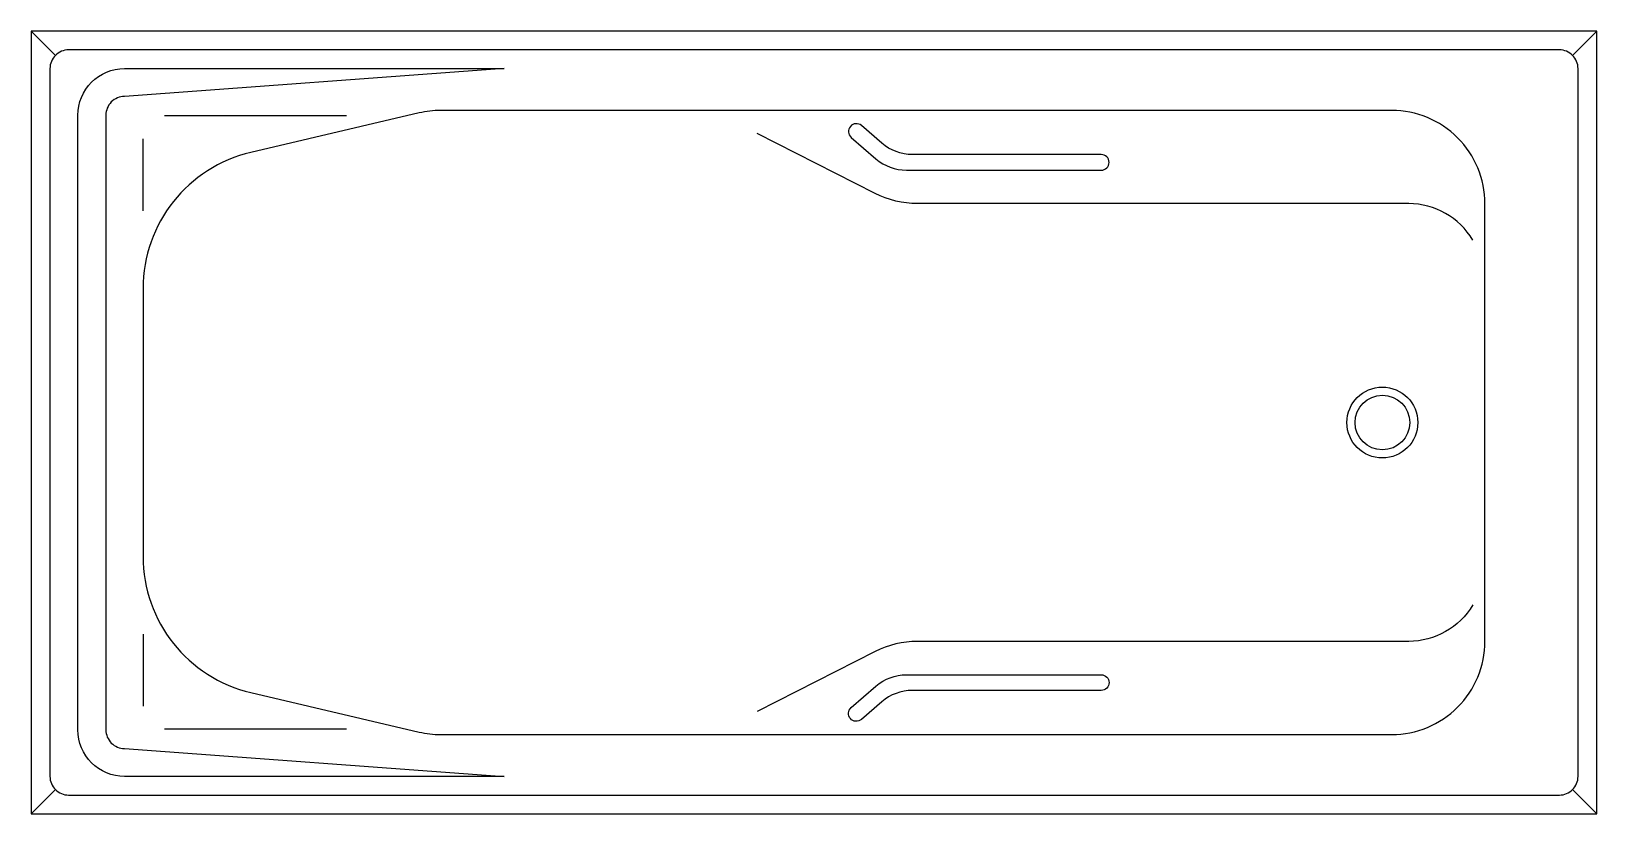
# Model space of a CAD drawing. Extents: x 265.89 to 267.71, y -79.19 to -78.28.
import ezdxf

# ---------------------------------------------------------------- set-up
doc = ezdxf.new("R2010")
doc.units = 0
doc.header["$MEASUREMENT"] = 0
doc.layers.add('A-PECAS', color=2, linetype='CONTINUOUS')
doc.layers.add('ESC1-50', color=1, linetype='CONTINUOUS')

msp = doc.modelspace()

# ---------------------------------------------------------------- linework, layer by layer
at = {"layer": 'A-PECAS'}
for p, q in [((265.8936, -78.2812), (265.8936, -79.1912)), ((267.7136, -78.2812), (265.8936, -78.2812)), ((267.7136, -79.1912), (267.7136, -78.2812)), ((265.8936, -79.1912), (267.7136, -79.1912))]:
    msp.add_line(p, q, dxfattribs=at)
for points in [[(267.6919, -78.3245, 0.414214), (267.6703, -78.3028), (265.9369, -78.3028, 0.414214), (265.9153, -78.3245), (265.9153, -79.1478, 0.414214), (265.9369, -79.1695), (267.6703, -79.1695, 0.414214), (267.6919, -79.1478)], [(267.5836, -78.9907), (267.5836, -78.4816, 0.414214), (267.4753, -78.3732), (266.3692, -78.3732, 0.057711), (266.3445, -78.3761), (266.149, -78.422, 0.348179), (266.0236, -78.5802), (266.0236, -78.8921, 0.348179), (266.149, -79.0503), (266.3445, -79.0962, 0.057711), (266.3692, -79.0991), (267.4753, -79.0991, 0.414214)]]:
    msp.add_lwpolyline(points, format="xyb", close=True, dxfattribs=at)
for points in [[(267.5695, -78.524, 0.264593), (267.495, -78.4816), (266.9239, -78.4816, -0.118032), (266.8748, -78.4698), (266.7377, -78.4002)], [(267.5695, -78.9484, -0.264593), (267.495, -78.9907), (266.9239, -78.9907, 0.118032), (266.8748, -79.0025), (266.7377, -79.0721)]]:
    msp.add_lwpolyline(points, format="xyb", dxfattribs=at)
msp.add_circle((267.4644, -78.7362), 0.0318, dxfattribs=at)
at = {"layer": 'ESC1-50'}
for p, q in [((265.8936, -78.2812), (265.9216, -78.3092)), ((267.7136, -78.2812), (267.6856, -78.3092)), ((266.2599, -78.3793), (266.0486, -78.3793)), ((266.0236, -78.49), (266.0236, -78.4064)), ((266.0236, -78.9824), (266.0236, -79.0659)), ((266.2599, -79.093), (266.0486, -79.093)), ((265.8936, -79.1912), (265.9216, -79.1632)), ((267.7136, -79.1912), (267.6856, -79.1632))]:
    msp.add_line(p, q, dxfattribs=at)
for points in [[(266.4434, -78.3245), (266.0019, -78.357, 0.414214), (265.9803, -78.3787), (265.9803, -79.0937, 0.414214), (266.0019, -79.1153), (266.4434, -79.1478), (266.0019, -79.1478, -0.414214), (265.9478, -79.0937), (265.9478, -78.3787, -0.414214), (266.0019, -78.3245)], [(266.8468, -78.4046), (266.8756, -78.4295, 0.180321), (266.9111, -78.4427), (267.1375, -78.4427, 1), (267.1375, -78.4245), (266.9179, -78.4245, -0.180321), (266.8824, -78.4113), (266.8587, -78.3908, 1)], [(266.8756, -79.0428, -0.180321), (266.9111, -79.0296), (267.1375, -79.0296, -1), (267.1375, -79.0478), (266.9179, -79.0478, 0.180321), (266.8824, -79.061), (266.8587, -79.0815, -1), (266.8468, -79.0678)]]:
    msp.add_lwpolyline(points, format="xyb", close=True, dxfattribs=at)
msp.add_circle((267.4644, -78.7362), 0.0412, dxfattribs=at)

doc.saveas('drawing.dxf')
